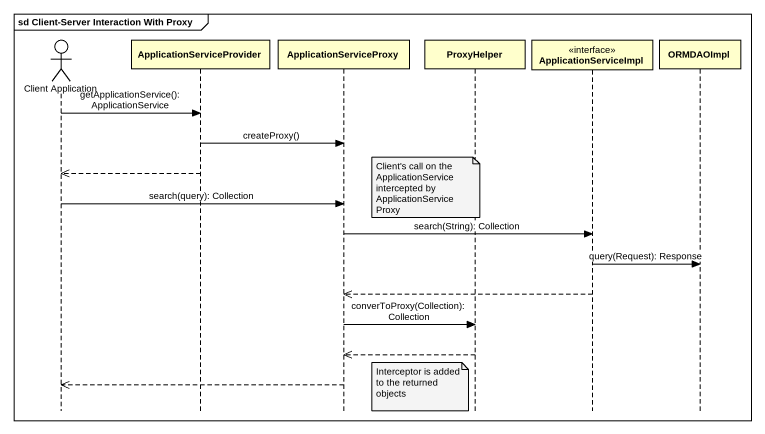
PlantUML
@startuml
mainframe sd Client-Server Interaction With Proxy
hide footbox
actor "Client Application" as Client_Application
participant ApplicationServiceProvider
participant ApplicationServiceProxy
participant ProxyHelper
participant ApplicationServiceImpl <<interface>>
participant ORMDAOImpl

Client_Application -> ApplicationServiceProvider : getApplicationService(): ApplicationService
ApplicationServiceProvider -> ApplicationServiceProxy : createProxy()
ApplicationServiceProvider -->> Client_Application
note over ProxyHelper : Client's call on the ApplicationService intercepted by ApplicationServiceProxy
Client_Application -> ApplicationServiceProxy : search(query): Collection
ApplicationServiceProxy -> ApplicationServiceImpl : search(String): Collection
ApplicationServiceImpl -> ORMDAOImpl : query(Request): Response
ApplicationServiceImpl -->> ApplicationServiceProxy
ApplicationServiceProxy -> ProxyHelper : converToProxy(Collection): Collection
ProxyHelper -->> ApplicationServiceProxy
ApplicationServiceProxy -->> Client_Application
note left of ProxyHelper : Interceptor is added to the returned objects
@enduml
